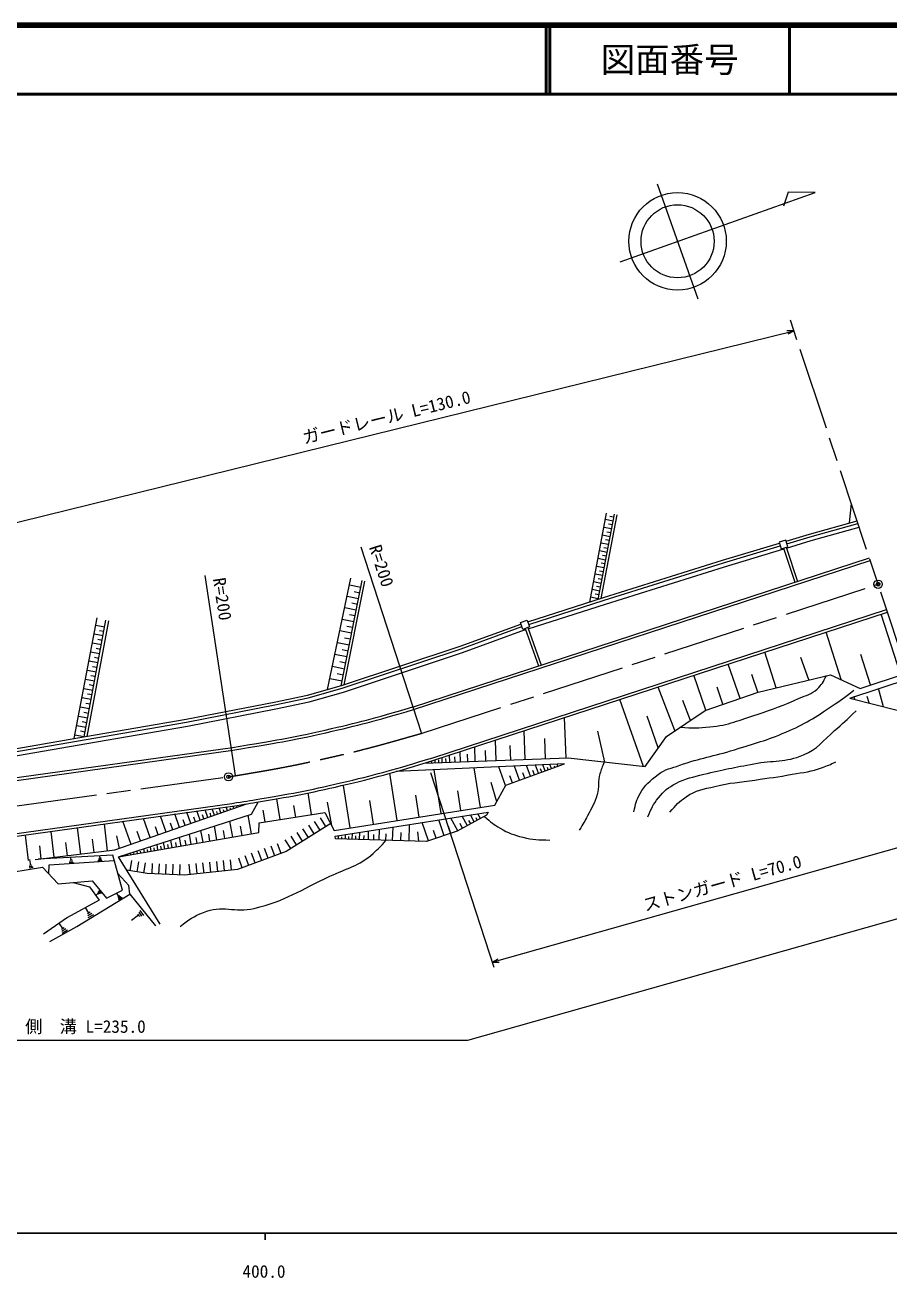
# Model space of a CAD drawing. Units: millimetres, scale not verified. Extents: x 40000 to 680000, y 20000 to 380000.
# Drawn here: x 433228 to 558390, y 198499 to 380000 of the extents above; entities that cross this region are included whole.
import ezdxf
from ezdxf.enums import TextEntityAlignment as Align

# ---------------------------------------------------------------- set-up
doc = ezdxf.new("R2010")
doc.units = ezdxf.units.MM
doc.header["$LTSCALE"] = 1000
doc.header["$PDMODE"] = 32
doc.header["$PDSIZE"] = 500
doc.linetypes.add('CHAIN', pattern=[18.5, 12, -1.5, 3.5, -1.5])
for name, color, linetype, lineweight in [('M-BGD', 7, 'Continuous', 13), ('M-BMK', 2, 'CHAIN', 13), ('M-BMK-SRVR', 3, 'Continuous', 13), ('M-STR-HTXT', 7, 'Continuous', 13), ('M-TTL', 2, 'Continuous', 140), ('M-TTL-BAND', 7, 'Continuous', 25), ('M-TTL-LINE', 7, 'Continuous', 50), ('M-TTL-TXT', 7, 'Continuous', 13)]:
    doc.layers.add(name, color=color, linetype=linetype, lineweight=lineweight)
doc.layers.add('M-OTRS', color=6, linetype='Continuous')
doc.styles.add('ＭＳ ゴシック', font='')
doc.styles.get('ＭＳ ゴシック').set_extended_font_data('MS Gothic')

msp = doc.modelspace()

# ---------------------------------------------------------------- linework, layer by layer
at = {"layer": 'M-BGD'}
for p, q in [((552652, 307884), (552947, 310668)), ((515032, 296413), (517467, 309293)), ((516259, 296804), (518615, 309127)), ((516692, 296942), (519008, 309052)), ((518536, 308713), (517968, 308821)), ((518210, 307009), (517076, 307225)), ((518427, 308145), (517291, 308362)), ((518319, 307577), (517751, 307685)), ((517777, 304744), (516648, 304960)), ((517993, 305875), (516862, 306091)), ((517885, 305309), (517319, 305418)), ((518102, 306442), (517535, 306550)), ((543436, 305394), (542484, 305088)), ((542484, 305088), (542792, 304128)), ((543745, 304434), (543436, 305394)), ((517561, 303615), (516434, 303830)), ((517453, 303052), (516890, 303159)), ((517669, 304179), (517104, 304287)), ((542792, 304128), (543745, 304434)), ((543134, 304237), (544752, 299287)), ((543514, 304362), (545132, 299411)), ((489375, 281209), (555555, 302813)), ((489499, 280829), (555681, 302434)), ((517131, 301364), (516009, 301578)), ((517346, 302488), (516221, 302703)), ((517238, 301926), (516676, 302034)), ((477049, 283743), (480447, 299871)), ((479023, 284291), (482069, 299515)), ((516916, 300242), (515796, 300456)), ((516809, 299682), (516249, 299789)), ((517023, 300803), (516462, 300910)), ((479459, 284434), (482461, 299437)), ((481873, 298535), (480234, 298863)), ((481709, 297716), (480890, 297880)), ((516488, 298005), (515373, 298218)), ((516702, 299122), (515584, 299336)), ((516595, 298563), (516036, 298670)), ((481545, 296897), (479890, 297228)), ((481379, 296069), (480552, 296235)), ((516275, 296889), (515162, 297102)), ((516382, 297447), (515824, 297554)), ((440349, 276627), (443679, 294108)), ((481214, 295242), (479542, 295576)), ((481047, 294406), (480211, 294573)), ((492320, 273866), (558043, 295320)), ((492444, 273486), (558169, 294940)), ((560136, 285842), (557265, 294646)), ((441811, 276881), (444950, 293776)), ((442231, 276954), (445344, 293702)), ((444768, 292792), (443474, 293033)), ((444647, 292146), (444001, 292266)), ((480542, 291882), (478836, 292223)), ((480879, 293570), (479191, 293908)), ((480710, 292726), (479866, 292895)), ((504989, 293454), (505983, 293804)), ((505341, 292456), (504989, 293454)), ((506334, 292807), (505341, 292456)), ((505691, 292580), (507631, 287169)), ((505983, 293804), (506334, 292807)), ((506067, 292715), (508012, 287293)), ((444286, 290200), (442981, 290442)), ((444527, 291499), (443228, 291741)), ((444407, 290850), (443757, 290970)), ((480200, 290176), (478477, 290521)), ((480371, 291029), (479518, 291199)), ((551456, 285169), (549285, 292040)), ((444043, 288895), (442732, 289139)), ((444165, 289547), (443512, 289669)), ((479855, 288453), (478115, 288801)), ((480028, 289314), (479166, 289487)), ((542043, 283990), (540409, 289142)), ((555734, 284407), (554299, 288809)), ((443800, 287584), (442483, 287829)), ((443677, 286926), (443019, 287048)), ((443922, 288240), (443266, 288361)), ((479507, 286712), (477749, 287064)), ((479681, 287582), (478811, 287756)), ((536828, 282463), (535107, 287437)), ((546803, 285131), (545635, 288367)), ((443309, 284945), (441980, 285192)), ((443555, 286267), (442232, 286513)), ((443432, 285606), (442771, 285729)), ((479155, 284953), (477379, 285309)), ((479331, 285832), (478452, 286008)), ((531854, 280742), (530101, 285808)), ((539399, 283352), (538510, 285923)), ((539441, 283367), (549909, 285875)), ((549909, 285875), (554216, 283912)), ((552719, 282511), (561356, 285327)), ((554216, 283912), (561087, 286152)), ((443062, 283616), (441728, 283864)), ((443186, 284280), (442521, 284404)), ((527387, 277782), (524931, 284090)), ((531785, 280718), (539441, 283367)), ((534341, 281602), (533481, 284089)), ((557589, 281251), (556875, 283866)), ((442814, 282281), (441473, 282530)), ((442690, 281611), (442019, 281735)), ((442938, 282949), (442271, 283073)), ((522840, 272613), (519395, 282283)), ((529616, 279270), (528517, 282134)), ((552719, 282511), (559577, 280738)), ((553429, 282327), (553325, 282709)), ((555509, 281789), (555255, 282720)), ((442315, 279594), (440962, 279845)), ((442565, 280940), (441218, 281191)), ((442440, 280267), (441766, 280392)), ((511601, 273815), (511386, 279669)), ((524967, 275295), (523377, 279890)), ((526139, 276950), (531785, 280718)), ((442063, 278241), (440704, 278493)), ((442189, 278917), (441513, 279043)), ((505697, 273599), (505544, 277762)), ((441811, 276882), (440446, 277136)), ((441937, 277561), (441258, 277688)), ((501477, 273445), (501369, 276399)), ((508649, 273707), (508541, 276659)), ((517221, 273235), (516225, 277697)), ((523051, 272590), (526139, 276950)), ((394502, 265757), (463279, 275358)), ((394558, 265361), (463334, 274962)), ((494768, 273199), (494730, 274232)), ((496308, 273256), (496254, 274729)), ((497385, 273295), (497346, 274372)), ((498462, 273334), (498386, 275425)), ((499970, 273390), (499915, 274897)), ((503587, 273522), (503510, 275631)), ((511375, 272992), (487017, 271870)), ((491040, 273063), (511892, 273826)), ((491669, 273086), (491663, 273250)), ((492168, 273104), (492162, 273272)), ((492668, 273123), (492652, 273553)), ((493168, 273141), (493153, 273534)), ((493667, 273159), (493641, 273876)), ((494218, 273179), (494198, 273729)), ((495538, 273227), (495510, 273997)), ((499216, 266673), (498316, 272391)), ((502842, 269816), (501860, 272554)), ((502870, 269866), (511375, 272992)), ((504872, 270602), (504116, 272658)), ((506434, 271176), (505860, 272738)), ((507620, 271612), (507184, 272799)), ((508559, 271957), (508232, 272848)), ((509028, 272130), (508919, 272427)), ((509498, 272302), (509280, 272896)), ((509967, 272475), (509912, 272623)), ((510436, 272647), (510327, 272944)), ((511892, 273826), (523051, 272590)), ((487149, 264774), (486074, 271603)), ((493499, 265773), (492499, 272123)), ((503844, 270224), (503466, 271252)), ((505653, 270889), (505366, 271670)), ((507027, 271394), (506809, 271988)), ((508090, 271785), (507926, 272230)), ((474715, 265616), (474226, 268759)), ((480320, 263699), (479355, 269830)), ((496357, 266223), (495907, 269082)), ((501558, 267490), (500743, 270262)), ((501287, 266999), (502870, 269866)), ((395020, 257704), (463210, 267253)), ((395076, 257308), (463265, 266857)), ((446233, 260495), (465379, 267176)), ((463491, 266517), (463360, 266892)), ((464435, 266847), (464370, 267034)), ((466012, 265668), (467013, 267446)), ((470186, 264907), (469719, 267914)), ((472451, 265262), (472190, 266941)), ((477659, 264029), (477064, 267442)), ((478029, 263338), (501287, 266999)), ((483735, 264236), (483197, 267651)), ((490324, 265273), (489824, 268448)), ((446771, 259480), (466012, 265668)), ((451362, 262285), (450391, 265069)), ((453685, 263095), (452875, 265418)), ((455623, 263772), (454947, 265710)), ((457240, 264336), (456676, 265953)), ((457915, 264571), (457679, 265246)), ((458589, 264807), (458118, 266155)), ((459152, 265003), (458955, 265566)), ((459714, 265199), (459322, 266325)), ((460187, 265364), (460023, 265833)), ((460659, 265529), (460331, 266466)), ((461131, 265693), (461000, 266068)), ((461603, 265858), (461341, 266608)), ((462075, 266023), (461977, 266304)), ((462547, 266188), (462351, 266750)), ((463019, 266352), (462954, 266540)), ((463963, 266682), (463931, 266776)), ((466016, 262825), (465548, 265519)), ((467125, 264428), (476648, 265919)), ((467993, 264564), (467731, 266247)), ((476817, 263882), (476021, 265154)), ((476648, 265919), (478029, 263338)), ((478164, 262479), (500340, 265970)), ((495937, 263255), (494918, 265116)), ((500068, 265518), (495852, 263208)), ((497307, 264005), (496556, 265374)), ((498314, 264557), (497762, 265564)), ((498752, 264797), (498563, 265143)), ((499191, 265038), (498812, 265729)), ((500340, 265970), (500068, 265518)), ((437459, 259434), (437005, 263188)), ((441286, 259897), (440823, 263724)), ((445189, 260369), (444717, 264272)), ((448578, 261313), (447413, 264651)), ((449970, 261799), (449484, 263191)), ((452524, 262690), (452119, 263852)), ((454654, 263434), (454316, 264403)), ((456432, 264054), (456150, 264862)), ((459013, 261607), (458715, 263321)), ((461005, 261954), (460659, 263946)), ((462164, 262155), (461963, 263313)), ((463322, 262356), (462920, 264673)), ((464669, 262590), (464435, 263937)), ((467088, 263011), (467125, 264428)), ((474274, 262290), (473478, 263561)), ((475122, 262821), (474326, 264092)), ((475969, 263352), (475173, 264623)), ((482966, 261955), (483002, 263241)), ((484545, 261912), (484589, 263491)), ((486485, 261858), (486538, 263797)), ((488867, 261792), (488933, 264174)), ((491656, 261804), (490766, 264463)), ((495852, 263208), (491409, 261722)), ((492794, 262185), (492413, 263323)), ((493932, 262566), (493170, 264841)), ((494938, 262902), (494601, 263909)), ((496622, 263630), (496247, 264315)), ((497810, 264281), (497534, 264785)), ((433704, 258983), (433268, 262663)), ((439372, 259665), (439141, 261579)), ((443238, 260133), (443002, 262084)), ((446909, 260731), (446508, 262552)), ((446771, 259480), (467088, 263011)), ((453468, 260644), (453305, 261581)), ((454558, 260833), (454369, 261923)), ((455192, 260943), (455082, 261577)), ((455826, 261053), (455605, 262321)), ((456562, 261181), (456434, 261918)), ((457299, 261310), (457043, 262783)), ((458156, 261458), (458007, 262315)), ((460009, 261780), (459836, 262777)), ((470329, 260001), (469807, 261408)), ((471732, 260698), (470936, 261969)), ((472579, 261229), (471783, 262500)), ((473427, 261759), (472631, 263031)), ((478191, 262087), (478164, 262479)), ((491409, 261722), (478191, 262087)), ((478635, 262075), (478648, 262555)), ((479135, 262061), (479144, 262394)), ((479635, 262047), (479653, 262714)), ((480135, 262034), (480146, 262460)), ((480634, 262020), (480658, 262872)), ((481158, 262005), (481172, 262529)), ((481681, 261991), (481710, 263037)), ((482324, 261973), (482341, 262616)), ((483756, 261933), (483778, 262723)), ((485515, 261885), (485542, 262855)), ((487676, 261825), (487709, 263016)), ((490268, 261753), (490142, 263129)), ((435111, 259150), (446233, 260495)), ((445942, 259732), (435111, 259150)), ((435582, 259207), (435355, 261084)), ((444089, 259291), (444077, 259632)), ((447360, 254679), (445942, 259732)), ((447064, 259531), (447054, 259586)), ((447557, 259616), (447538, 259726)), ((448049, 259702), (448028, 259826)), ((448542, 259788), (448499, 260035)), ((449035, 259873), (449001, 260066)), ((449527, 259959), (449460, 260345)), ((450020, 260044), (449974, 260306)), ((450512, 260130), (450421, 260654)), ((451005, 260216), (450947, 260546)), ((451498, 260301), (451383, 260963)), ((451990, 260387), (451921, 260787)), ((452483, 260472), (452344, 261272)), ((452975, 260558), (452894, 261027)), ((454013, 260738), (453918, 261283)), ((465642, 258262), (465120, 259668)), ((466579, 258610), (466057, 260016)), ((467517, 258957), (466995, 260364)), ((468454, 259305), (467932, 260712)), ((469392, 259653), (468870, 261060)), ((417190, 254926), (435759, 258029)), ((434409, 257946), (433801, 257848)), ((434305, 258115), (433847, 258041)), ((434198, 258286), (433894, 258237)), ((434046, 258262), (433909, 259112)), ((434677, 259099), (435111, 259150)), ((435759, 258029), (438019, 255588)), ((436671, 257044), (436731, 258350)), ((436731, 258350), (446159, 258960)), ((440229, 258690), (439615, 258658)), ((440143, 258869), (439681, 258844)), ((440056, 259051), (439749, 259035)), ((439902, 259043), (439883, 259406)), ((444410, 258932), (443795, 258911)), ((444327, 259112), (443864, 259096)), ((444243, 259296), (443935, 259285)), ((452805, 249739), (446771, 259480)), ((448463, 257482), (448711, 258962)), ((449449, 257317), (449697, 258797)), ((450436, 257152), (450683, 258632)), ((451634, 257039), (451695, 258538)), ((452633, 256999), (452694, 258498)), ((453632, 256958), (453693, 258457)), ((454631, 256918), (454692, 258417)), ((455631, 256877), (455691, 258376)), ((457173, 256938), (457017, 258430)), ((458167, 257042), (458012, 258534)), ((459162, 257145), (459006, 258637)), ((460156, 257249), (460001, 258741)), ((461151, 257353), (460996, 258845)), ((462146, 257457), (461990, 258949)), ((463140, 257560), (462985, 259052)), ((464704, 257914), (464182, 259320)), ((438019, 255588), (442962, 256024)), ((442962, 256024), (445034, 253516)), ((448244, 255373), (446679, 257106)), ((440184, 255779), (442563, 255142)), ((442563, 255142), (443969, 253220)), ((443832, 254219), (443460, 253915)), ((443735, 254338), (443929, 254100)), ((443830, 254516), (444123, 254157)), ((443923, 254691), (444313, 254214)), ((445034, 253516), (447360, 254679)), ((446823, 253757), (446528, 254263)), ((448407, 254100), (448244, 255373)), ((443969, 253220), (439365, 250732)), ((440738, 249412), (448407, 254100)), ((446956, 253834), (446690, 253679)), ((447117, 253712), (446717, 253479)), ((447275, 253593), (446744, 253283)), ((448407, 254100), (452114, 249521)), ((439365, 250732), (435904, 248321)), ((442461, 251356), (441993, 252153)), ((442660, 251473), (442262, 251239)), ((442902, 251291), (442303, 250939)), ((443140, 251112), (442344, 250645)), ((449681, 251036), (448647, 250261)), ((449542, 251221), (449819, 250852)), ((449696, 251482), (450113, 250926)), ((449847, 251738), (450401, 250999)), ((436812, 247231), (440738, 249412)), ((438707, 249107), (438188, 249913)), ((438901, 249232), (438513, 248982)), ((439151, 249060), (438567, 248684)), ((439395, 248891), (438619, 248391))]:
    msp.add_line(p, q, dxfattribs=at)
for points in [[(543485, 305243), (546862, 306266), (553768, 308196)], [(543560, 304221), (547141, 305306), (554083, 307246)], [(543607, 304862), (546973, 305882), (553894, 307816)], [(506069, 293560), (517032, 297050), (534291, 302457), (542527, 304953)], [(506133, 292531), (517333, 296096), (534585, 301501), (543177, 304105)], [(506202, 293183), (517152, 296669), (534409, 302074), (542649, 304572)], [(324499, 269921), (336474, 268479), (344373, 267479), (352237, 266445), (361949, 265676), (372829, 265531), (379371, 265967), (387852, 266766), (391487, 267348), (403554, 269795), (404772, 269535), (406056, 269559), (409461, 270250), (442170, 275928), (456742, 278442), (469540, 280946), (474374, 281964), (479353, 283345), (496609, 289081), (505611, 292365), (505752, 292410)], [(324570, 270517), (336548, 269074), (344450, 268074), (352299, 267042), (361977, 266276), (372813, 266131), (379323, 266565), (387777, 267362), (391380, 267938), (403557, 270408), (404830, 270136), (405990, 270158), (409350, 270839), (442067, 276520), (456634, 279032), (469420, 281534), (474232, 282547), (479178, 283919), (496412, 289648), (505201, 292854)], [(324618, 270914), (336597, 269471), (344501, 268471), (352341, 267440), (361995, 266675), (372802, 266531), (379291, 266964), (387726, 267759), (391309, 268332), (403560, 270817), (404868, 270537), (405946, 270557), (409276, 271232), (441999, 276914), (456561, 279425), (469341, 281926), (474137, 282936), (479062, 284302), (496280, 290026), (505068, 293231)], [(477506, 264314), (471042, 260266), (463991, 257649), (456322, 256849), (450943, 257067), (447956, 257567)]]:
    msp.add_lwpolyline(points, dxfattribs=at)
for points, knots in [([(528117, 278270), (530071, 278143), (530759, 278171), (532440, 278327), (535204, 278584), (536666, 279299), (539310, 280144), (541728, 280917), (543056, 281447), (545380, 282470), (546432, 282934), (547168, 283019), (547997, 283815), (548655, 284447), (548892, 284845), (549327, 285735)], [0, 0, 0, 0, 1, 1, 1, 2, 2, 2, 3, 3, 3, 4, 4, 4, 5, 5, 5, 5]), ([(521427, 266042), (521667, 267213), (521822, 267706), (522336, 268659), (523041, 269967), (523788, 270498), (524953, 271421), (525994, 272247), (526828, 272316), (528079, 272766), (531107, 273854), (532936, 274043), (536002, 275019), (538933, 275952), (540626, 276353), (543453, 277564), (546229, 278753), (547676, 279688), (550177, 281380), (551424, 282224), (551867, 282521), (553303, 283634)], [0, 0, 0, 0, 1, 1, 1, 2, 2, 2, 3, 3, 3, 4, 4, 4, 5, 5, 5, 6, 6, 6, 7, 7, 7, 7]), ([(463261, 275355), (469704, 276406), (471508, 276692), (476726, 277875), (481718, 279006), (483397, 279483), (489397, 281215)], [0, 0, 0, 0, 1, 1, 1, 2, 2, 2, 2]), ([(463334, 274962), (469785, 276014), (471590, 276301), (476814, 277485), (481811, 278617), (483492, 279095), (489499, 280829)], [0, 0, 0, 0, 1, 1, 1, 2, 2, 2, 2]), ([(523463, 265278), (523984, 266556), (524210, 267086), (524989, 268041), (525805, 269041), (526384, 269563), (527533, 270149), (529009, 270901), (529965, 271037), (531568, 271457), (534374, 272194), (535990, 272429), (538837, 272984), (541625, 273528), (543377, 273160), (545998, 274256), (548060, 275118), (548813, 276320), (550505, 277782), (551759, 278866), (552179, 279250), (553630, 280653)], [0, 0, 0, 0, 1, 1, 1, 2, 2, 2, 3, 3, 3, 4, 4, 4, 5, 5, 5, 6, 6, 6, 7, 7, 7, 7]), ([(463210, 267253), (465156, 267534), (465672, 267629), (467247, 267891), (472193, 268713), (474954, 269257), (479831, 270417), (484755, 271588), (486405, 272086), (492320, 273866)], [0, 0, 0, 0, 1, 1, 1, 2, 2, 2, 3, 3, 3, 3]), ([(463272, 266858), (465223, 267140), (465740, 267235), (467318, 267497), (472272, 268320), (475038, 268866), (479924, 270028), (484860, 271201), (486514, 271701), (492444, 273486)], [0, 0, 0, 0, 1, 1, 1, 2, 2, 2, 3, 3, 3, 3]), ([(517150, 273243), (516804, 272486), (516712, 272215), (516511, 271530), (516177, 270389), (516445, 269654), (516111, 268513), (515744, 267257), (515338, 266620), (514730, 265460), (514291, 264621), (514128, 264333), (513531, 263352)], [0, 0, 0, 0, 1, 1, 1, 2, 2, 2, 3, 3, 3, 4, 4, 4, 4]), ([(526661, 265969), (527537, 267050), (527956, 267470), (528987, 268186), (530415, 269178), (531481, 269290), (533167, 269713), (535397, 270272), (536711, 270267), (538983, 270621), (541084, 270949), (542270, 271077), (544362, 271457), (546094, 271772), (547113, 271819), (548760, 272439), (549528, 272728), (549825, 272837), (550686, 273275)], [0, 0, 0, 0, 1, 1, 1, 2, 2, 2, 3, 3, 3, 4, 4, 4, 5, 5, 5, 6, 6, 6, 6]), ([(499780, 265360), (500751, 264503), (501115, 264212), (502082, 263643), (503267, 262944), (504021, 262681), (505353, 262334), (506844, 261946), (507508, 261958), (509278, 261935)], [0, 0, 0, 0, 1, 1, 1, 2, 2, 2, 3, 3, 3, 3]), ([(455712, 249415), (457000, 250485), (457659, 250846), (459065, 251460), (461708, 252613), (463622, 251357), (466425, 252032), (470948, 253122), (473175, 254713), (477384, 256694), (479885, 257871), (481580, 258154), (483645, 259992), (484418, 260681), (484761, 260966), (485500, 261885)], [0, 0, 0, 0, 1, 1, 1, 2, 2, 2, 3, 3, 3, 4, 4, 4, 5, 5, 5, 5])]:
    msp.add_open_spline(points, degree=3, knots=knots, dxfattribs=at)
at = {"layer": 'M-BMK'}
for p, q in [((572637, 251363), (544126, 337237)), ((490770, 277427), (556824, 298993)), ((395028, 261791), (462703, 271094))]:
    msp.add_line(p, q, dxfattribs=at)
msp.add_open_spline([(462703, 271094), (469357, 272200), (471206, 272514), (476594, 273720), (482179, 274970), (484047, 275509), (490770, 277427)], degree=3, knots=[0, 0, 0, 0, 1, 1, 1, 2, 2, 2, 2], dxfattribs=at)
at = {"layer": 'M-BMK-SRVR'}
for p, q in [((519439, 345719), (547711, 355753)), ((524810, 356988), (530712, 340357)), ((543768, 355791), (543109, 353770)), ((547711, 355753), (543768, 355791))]:
    msp.add_line(p, q, dxfattribs=at)
for centre, radius in [((527761, 348673), 7059), ((527761, 348673), 5294), ((556824, 298993), 600), ((462703, 271094), 600)]:
    msp.add_circle(centre, radius, dxfattribs=at)
msp.add_point((462703, 271094), dxfattribs=at)
at = {"layer": 'M-OTRS'}
msp.add_point((556824, 298993), dxfattribs=at)
at = {"layer": 'M-STR-HTXT'}
for p, q in [((427496, 306862), (544636, 335701)), ((544636, 335701), (543605, 335705)), ((544636, 335701), (543725, 335219)), ((490685, 277443), (481901, 304381)), ((463717, 271303), (459312, 300248)), ((491955, 271738), (501122, 243529)), ((500894, 244229), (568649, 263377)), ((497391, 232958), (571769, 253978)), ((500894, 244229), (501789, 244741)), ((500894, 244229), (501925, 244260)), ((324382, 232958), (497391, 232958))]:
    msp.add_line(p, q, dxfattribs=at)
at = {"layer": 'M-TTL'}
msp.add_line((680000, 380000), (40000, 380000), dxfattribs=at)
at = {"layer": 'M-TTL-BAND'}
for p, q in [((40000, 205000), (579000, 205000)), ((468000, 205000), (468000, 204000))]:
    msp.add_line(p, q, dxfattribs=at)
at = {"layer": 'M-TTL-LINE'}
for p, q in [((508747, 380000), (508747, 370000)), ((509247, 380000), (509247, 370000)), ((543997, 380000), (543997, 370000)), ((40000, 370000), (680000, 370000))]:
    msp.add_line(p, q, dxfattribs=at)

# ---------------------------------------------------------------- texts
at = {"layer": 'M-STR-HTXT', "style": 'ＭＳ ゴシック'}
for s, rotation, p in [('ガードレール L=130.0', 13.831, (485947, 321767)), ('R=200', 288.06, (483476, 301211)), ('R=200', 278.654, (460363, 296634)), ('ストンガード L=70.0', 15.781, (534636, 254284))]:
    msp.add_text(s, height=1833, rotation=rotation, dxfattribs=at).set_placement(p, align=Align.BOTTOM_CENTER)
msp.add_text('側\u3000溝 L=235.0', height=1833, dxfattribs=at).set_placement((441977, 233458), align=Align.BOTTOM_CENTER)
at = {"layer": 'M-TTL-BAND', "style": 'ＭＳ ゴシック'}
msp.add_text('400.0', height=1833, dxfattribs=at).set_placement((467844, 199445), align=Align.MIDDLE_CENTER)
at = {"layer": 'M-TTL-TXT', "style": 'ＭＳ ゴシック'}
msp.add_text('図面番号', height=3666, dxfattribs=at).set_placement((526622, 375000), align=Align.MIDDLE_CENTER)

doc.saveas('drawing.dxf')
